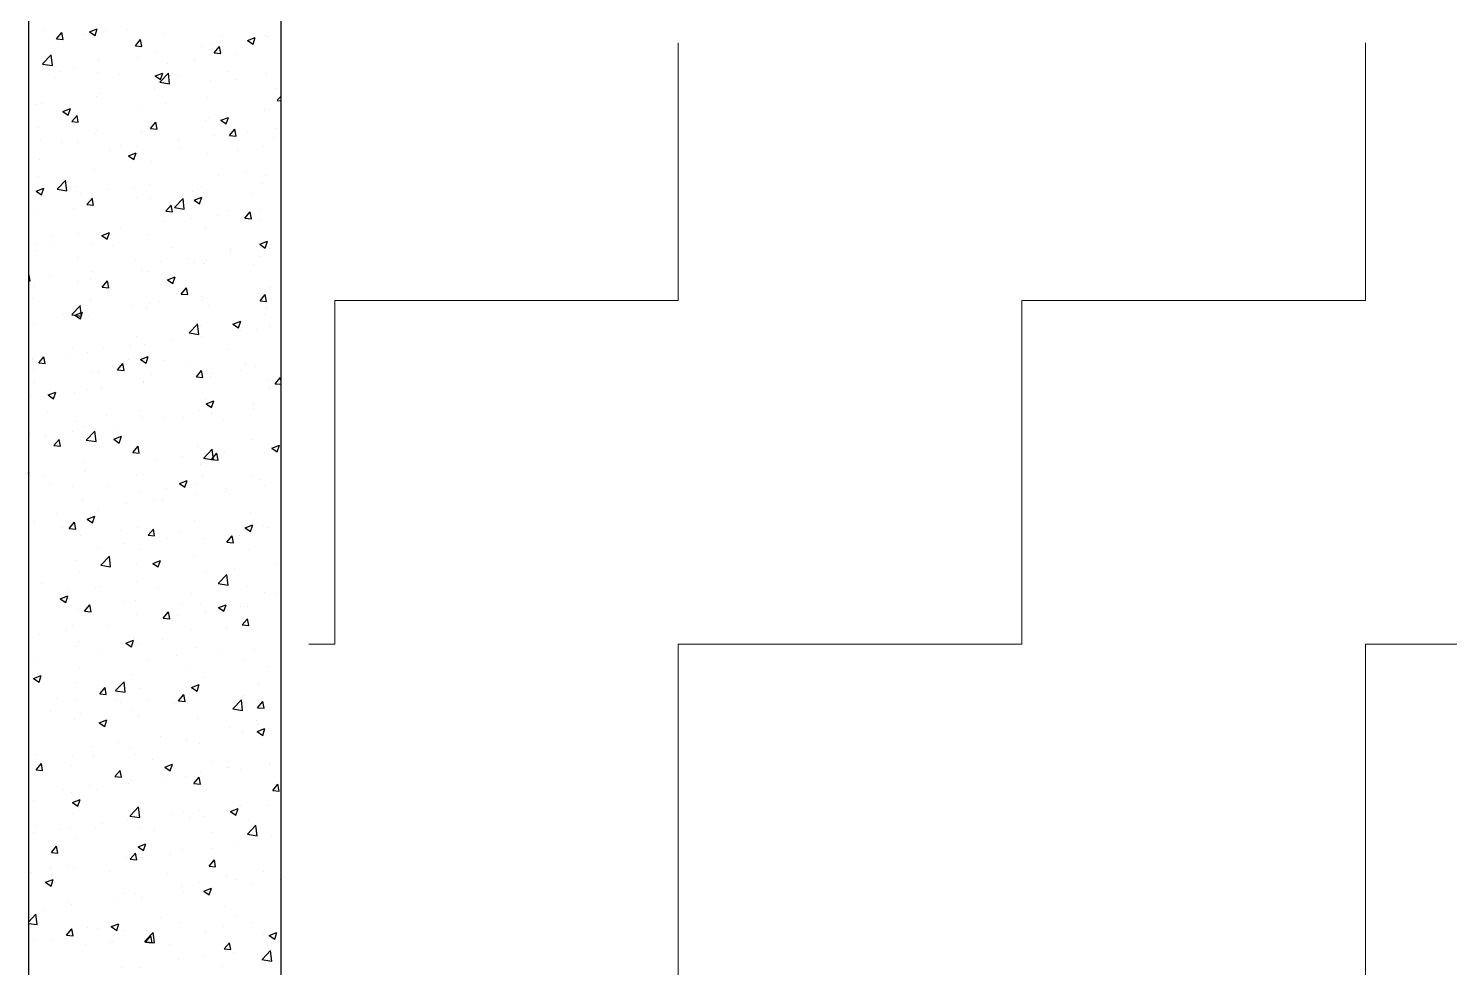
# Model space of a CAD drawing. Header units: millimetres. Extents: x 331487 to 517269, y 198509 to 399936.
# Drawn here: x 442904 to 444197, y 337343 to 338197 of the extents above; entities that cross this region are included whole.
import ezdxf

# ---------------------------------------------------------------- set-up
doc = ezdxf.new("R2010")
doc.units = ezdxf.units.MM
doc.header["$MEASUREMENT"] = 0
doc.layers.add('9th_Column', color=2, linetype='Continuous', lineweight=25)
doc.layers.add('9th_Hatch-4', color=252, linetype='Continuous', lineweight=5)
doc.layers.add('COLUMN', color=6, linetype='Continuous')

msp = doc.modelspace()

# ---------------------------------------------------------------- linework, layer by layer
at = {"layer": '9th_Column'}
for p, q in [((442904.3, 338438.5), (442904.3, 332578.5)), ((443134.3, 332808.5), (443134.3, 338208.5))]:
    msp.add_line(p, q, dxfattribs=at)
at = {"layer": '9th_Hatch-4', "linetype": 'Continuous'}
for p, q in [((443495.4, 337949.1), (443495.4, 338183.5)), ((444120.4, 337949.1), (444120.4, 338183.5)), ((443182.9, 337949.1), (443495.4, 337949.1)), ((443182.9, 337636.6), (443182.9, 337949.1)), ((443807.9, 337949.1), (444120.4, 337949.1)), ((443807.9, 337636.6), (443807.9, 337949.1)), ((443159.3, 337636.6), (443182.9, 337636.6)), ((443495.4, 337636.6), (443807.9, 337636.6)), ((443495.4, 337324.1), (443495.4, 337636.6)), ((444120.4, 337636.6), (444432.9, 337636.6)), ((444120.4, 337324.1), (444120.4, 337636.6))]:
    msp.add_line(p, q, dxfattribs=at)
at = {"layer": 'COLUMN', "color": 2, "linetype": 'Continuous'}
for p, q in [((442960, 338193.6), (442967, 338196.3)), ((442964.9, 338190.2), (442966.9, 338196.3)), ((442993.6, 338195.9), (442993.6, 338195.9)), ((442918.6, 338194.7), (442918.6, 338194.7)), ((442929.9, 338187), (442934.7, 338192.7)), ((442929.9, 338187), (442935.9, 338186.5)), ((442930.7, 338187.7), (442930.7, 338187.7)), ((442935.9, 338186.4), (442934.7, 338192.7)), ((442955.7, 338191), (442955.7, 338191)), ((442960, 338193.6), (442964.9, 338190.2)), ((442974, 338194.6), (442974, 338194.6)), ((443001.6, 338180.7), (443006.4, 338186.4)), ((443007.6, 338180.2), (443006.4, 338186.4)), ((443027.4, 338192.3), (443027.4, 338192.3)), ((443080.8, 338190.1), (443080.8, 338190.1)), ((443103.7, 338185.6), (443110.7, 338188.3)), ((443103.7, 338185.6), (443108.6, 338182.2)), ((443108.6, 338182.2), (443110.7, 338188.3)), ((443120.1, 338189.8), (443120.1, 338189.8)), ((443121.7, 338188.8), (443121.7, 338188.8)), ((443134.2, 338187.8), (443134.2, 338187.8)), ((442917.3, 338164.3), (442925.1, 338172.4)), ((442926.1, 338162.9), (442925, 338172.3)), ((443001.6, 338180.7), (443007.6, 338180.2)), ((443003.5, 338169.8), (443003.5, 338169.8)), ((443019.8, 338175.4), (443019.8, 338175.4)), ((443061.8, 338179.8), (443061.8, 338179.8)), ((443071.2, 338182.4), (443071.2, 338182.4)), ((443073.3, 338174.4), (443078.2, 338180.2)), ((443073.3, 338174.4), (443079.3, 338173.9)), ((443079.3, 338173.9), (443078.2, 338180.2)), ((443093.3, 338173.1), (443093.3, 338173.1)), ((442917.2, 338164.2), (442926.1, 338162.8)), ((442917.4, 338161.5), (442917.4, 338161.5)), ((442933.1, 338157.2), (442933.1, 338157.2)), ((442945.2, 338159.8), (442945.2, 338159.8)), ((442967.9, 338167.9), (442967.9, 338167.9)), ((443030.4, 338164.8), (443030.4, 338164.8)), ((443055.5, 338168.1), (443055.5, 338168.1)), ((443085.8, 338157.8), (443085.8, 338157.8)), ((442904.4, 338148.2), (442904.4, 338148.2)), ((442929.4, 338151.5), (442929.4, 338151.5)), ((442967.3, 338156.5), (442967.3, 338156.5)), ((442986.4, 338154.9), (442986.4, 338154.9)), ((443019.6, 338153.3), (443026.6, 338156)), ((443019.6, 338153.3), (443024.6, 338150)), ((443023.9, 338147.7), (443032.8, 338146.3)), ((443024, 338147.8), (443031.8, 338155.9)), ((443024.6, 338150), (443026.6, 338156)), ((443027.4, 338147.8), (443027.4, 338147.8)), ((443032.8, 338146.3), (443031.7, 338155.8)), ((443039.8, 338152.7), (443039.8, 338152.7)), ((443070, 338149.1), (443070, 338149.1)), ((443093.2, 338150.4), (443093.2, 338150.4)), ((443120.5, 338155.5), (443120.5, 338155.5)), ((442966.7, 338134.6), (442966.7, 338134.6)), ((442969.1, 338137.8), (442969.1, 338137.8)), ((443018.6, 338142.1), (443018.6, 338142.1)), ((443067, 338133.7), (443067, 338133.7)), ((443130.2, 338142), (443130.2, 338142)), ((443130.7, 338131.2), (443134.3, 338135)), ((443130.7, 338131.1), (443134.3, 338130.6)), ((442910.8, 338127.8), (442910.8, 338127.8)), ((442916.2, 338128.2), (442916.2, 338128.2)), ((442935.6, 338121.1), (442942.6, 338123.8)), ((442935.6, 338121.1), (442940.6, 338117.7)), ((442940.6, 338117.7), (442942.6, 338123.7)), ((443004.1, 338125.4), (443004.1, 338125.4)), ((443029.1, 338128.7), (443029.1, 338128.7)), ((443119.3, 338122.2), (443119.3, 338122.2)), ((443123.9, 338122.8), (443123.9, 338122.8)), ((442913.6, 338106.1), (442913.6, 338106.1)), ((442941, 338117.1), (442941, 338117.1)), ((442943.8, 338111.8), (442948.6, 338117.5)), ((442943.8, 338111.8), (442949.7, 338111.2)), ((442949.7, 338111.2), (442948.6, 338117.5)), ((443015.5, 338105.5), (443020.3, 338111.2)), ((443015.5, 338105.5), (443021.5, 338105)), ((443017.4, 338108.8), (443017.4, 338108.8)), ((443021.5, 338105), (443020.3, 338111.2)), ((443065.6, 338112.8), (443065.6, 338112.8)), ((443068.8, 338115.8), (443068.8, 338115.8)), ((443079.3, 338113.1), (443086.3, 338115.7)), ((443079.3, 338113.1), (443084.3, 338109.7)), ((443084.3, 338109.7), (443086.3, 338115.7)), ((443128.9, 338105.8), (443128.9, 338105.8)), ((442915, 338094.9), (442915, 338094.9)), ((442934.7, 338092.6), (442934.7, 338092.6)), ((442949, 338092.8), (442949, 338092.8)), ((442965.5, 338101.3), (442965.5, 338101.3)), ((442967, 338103.8), (442967, 338103.8)), ((443007.3, 338102.8), (443007.3, 338102.8)), ((443020.3, 338101.6), (443020.3, 338101.6)), ((443040.7, 338094.2), (443040.7, 338094.2)), ((443073.7, 338099.3), (443073.7, 338099.3)), ((443087.2, 338099.2), (443092, 338105)), ((443087.2, 338099.2), (443093.2, 338098.7)), ((443093.2, 338098.7), (443092, 338104.9)), ((443103.9, 338102.5), (443103.9, 338102.5)), ((443127.1, 338097), (443127.1, 338097)), ((442977.8, 338085.9), (442977.8, 338085.9)), ((442988, 338090.4), (442988, 338090.4)), ((442995.3, 338080.8), (443002.3, 338083.5)), ((442995.3, 338080.8), (443000.3, 338077.4)), ((443000.3, 338077.4), (443002.3, 338083.5)), ((443002.8, 338089.2), (443002.8, 338089.2)), ((443041.4, 338088.1), (443041.4, 338088.1)), ((443067.5, 338082.5), (443067.5, 338082.5)), ((443094.8, 338085.9), (443094.8, 338085.9)), ((443118, 338088.9), (443118, 338088.9)), ((442914.7, 338077.6), (442914.7, 338077.6)), ((442964.3, 338068), (442964.3, 338068)), ((443016.2, 338075.5), (443016.2, 338075.5)), ((443102.6, 338066.4), (443102.6, 338066.4)), ((442913.7, 338061.6), (442913.7, 338061.6)), ((442930.5, 338050.4), (442938.3, 338058.5)), ((442939.4, 338048.9), (442938.2, 338058.4)), ((443014.4, 338054.8), (443014.4, 338054.8)), ((443077.6, 338063.1), (443077.6, 338063.1)), ((443116.8, 338055.6), (443116.8, 338055.6)), ((443119.8, 338063.2), (443119.8, 338063.2)), ((442911.3, 338048.5), (442918.3, 338051.2)), ((442911.3, 338048.5), (442916.3, 338045.2)), ((442916.3, 338045.2), (442918.3, 338051.2)), ((442930.5, 338050.3), (442939.4, 338048.9)), ((442947.1, 338053), (442947.1, 338053)), ((442951.5, 338046.5), (442951.5, 338046.5)), ((442957.6, 338036.5), (442962.5, 338042.3)), ((442963.6, 338036), (442962.4, 338042.3)), ((442976.5, 338049.8), (442976.5, 338049.8)), ((443000.4, 338050.7), (443000.4, 338050.7)), ((443003.2, 338043.2), (443003.2, 338043.2)), ((443015, 338042.2), (443015, 338042.2)), ((443037.3, 338033.8), (443045.1, 338041.9)), ((443046.1, 338032.3), (443045, 338041.8)), ((443053.8, 338048.5), (443053.8, 338048.5)), ((443055, 338040.5), (443062, 338043.2)), ((443055, 338040.5), (443060, 338037.2)), ((443060, 338037.2), (443062, 338043.2)), ((443061.5, 338053.2), (443061.5, 338053.2)), ((443066.3, 338049.2), (443066.3, 338049.2)), ((443107.2, 338046.2), (443107.2, 338046.2)), ((442912.5, 338028.3), (442912.5, 338028.3)), ((442944.9, 338033.1), (442944.9, 338033.1)), ((442957.6, 338036.5), (442963.6, 338036)), ((442963, 338034.7), (442963, 338034.7)), ((443029.4, 338030.3), (443034.2, 338036)), ((443029.4, 338030.3), (443035.3, 338029.7)), ((443035.3, 338029.7), (443034.2, 338036)), ((443037.2, 338033.7), (443046.1, 338032.3)), ((443085.5, 338031.2), (443085.5, 338031.2)), ((443101.1, 338024), (443105.9, 338029.7)), ((443107.1, 338023.5), (443105.9, 338029.7)), ((443114.2, 338031.9), (443114.2, 338031.9)), ((442988.1, 338015.3), (442988.1, 338015.3)), ((443027.1, 338021.2), (443027.1, 338021.2)), ((443051.3, 338023.6), (443051.3, 338023.6)), ((443065.1, 338015.9), (443065.1, 338015.9)), ((443076.3, 338026.9), (443076.3, 338026.9)), ((443101.1, 338024), (443107.1, 338023.5)), ((443115.6, 338022.4), (443115.6, 338022.4)), ((442925.2, 338007), (442925.2, 338007)), ((442927.6, 338001.9), (442927.6, 338001.9)), ((442950.2, 338010.3), (442950.2, 338010.3)), ((442968.8, 338011.2), (442968.8, 338011.2)), ((442971, 338008.3), (442978, 338011)), ((442971, 338008.3), (442976, 338004.9)), ((442975.9, 338004.9), (442978, 338011)), ((443013.8, 338008.9), (443013.8, 338008.9)), ((443114.7, 338000.3), (443121.7, 338003)), ((443119.7, 337996.9), (443121.7, 338003)), ((442910.5, 338001.2), (442910.5, 338001.2)), ((442911.3, 337995), (442911.3, 337995)), ((442961.8, 338001.4), (442961.8, 338001.4)), ((442981, 337999.6), (442981, 337999.6)), ((443034.4, 337997.4), (443034.4, 337997.4)), ((443087.7, 337995.1), (443087.7, 337995.1)), ((443087.9, 337992.5), (443087.9, 337992.5)), ((443114.4, 337989.1), (443114.4, 337989.1)), ((443114.7, 338000.3), (443119.7, 337996.9)), ((443123.7, 337996.2), (443123.7, 337996.2)), ((442948.7, 337988.5), (442948.7, 337988.5)), ((442961.8, 337975.9), (442961.8, 337975.9)), ((443002.1, 337986.2), (443002.1, 337986.2)), ((443007, 337976.2), (443007, 337976.2)), ((443024.9, 337984.2), (443024.9, 337984.2)), ((443050, 337987.5), (443050, 337987.5)), ((443055.4, 337983.9), (443055.4, 337983.9)), ((443063.9, 337982.7), (443063.9, 337982.7)), ((443065.3, 337986.2), (443065.3, 337986.2)), ((443108.8, 337981.7), (443108.8, 337981.7)), ((442904.3, 337973), (442904.6, 337973.3)), ((442904.3, 337967.2), (442905.8, 337967.1)), ((442905.8, 337967.1), (442904.6, 337973.3)), ((442923.9, 337970.9), (442923.9, 337970.9)), ((442948.7, 337966.2), (442948.7, 337966.2)), ((442960.6, 337968.1), (442960.6, 337968.1)), ((442971.5, 337961.3), (442976.3, 337967.1)), ((442977.5, 337960.8), (442976.3, 337967.1)), ((443012.5, 337975.6), (443012.5, 337975.6)), ((443030.7, 337968), (443037.7, 337970.7)), ((443030.7, 337968), (443035.6, 337964.7)), ((443035.6, 337964.7), (443037.7, 337970.7)), ((442907.7, 337951.1), (442907.7, 337951.1)), ((442910.1, 337961.7), (442910.1, 337961.7)), ((442971.5, 337961.3), (442977.5, 337960.8)), ((443043.2, 337955), (443048.1, 337960.8)), ((443043.2, 337955), (443049.2, 337954.5)), ((443049.2, 337954.5), (443048.1, 337960.8)), ((443061.5, 337953), (443061.5, 337953)), ((443113.2, 337955.8), (443113.2, 337955.8)), ((443115, 337948.8), (443119.8, 337954.5)), ((443120.9, 337948.2), (443119.8, 337954.5)), ((443124.7, 337961.4), (443124.7, 337961.4)), ((442943.8, 337936.4), (442951.6, 337944.5)), ((442946.6, 337935.8), (442953.6, 337938.5)), ((442952.6, 337934.9), (442951.5, 337944.4)), ((442951.6, 337932.4), (442953.6, 337938.5)), ((442961.1, 337948.8), (442961.1, 337948.8)), ((442998.6, 337944.8), (442998.6, 337944.8)), ((443011.3, 337942.3), (443011.3, 337942.3)), ((443014.5, 337946.5), (443014.5, 337946.5)), ((443023.7, 337948.1), (443023.7, 337948.1)), ((443062.7, 337949.4), (443062.7, 337949.4)), ((443067.8, 337944.3), (443067.8, 337944.3)), ((443115, 337948.8), (443120.9, 337948.2)), ((443121.2, 337942), (443121.2, 337942)), ((442908.9, 337928.4), (442908.9, 337928.4)), ((442935.5, 337936.4), (442935.5, 337936.4)), ((442943.7, 337936.3), (442952.6, 337934.9)), ((442946.6, 337935.8), (442951.6, 337932.4)), ((442959.4, 337934.8), (442959.4, 337934.8)), ((443050.5, 337919.8), (443058.3, 337928)), ((443059.3, 337918.4), (443058.2, 337927.9)), ((443061.2, 337926.5), (443061.2, 337926.5)), ((443090.4, 337927.8), (443097.4, 337930.5)), ((443090.4, 337927.8), (443095.3, 337924.4)), ((443095.3, 337924.4), (443097.4, 337930.4)), ((443119.5, 337936.6), (443119.5, 337936.6)), ((443123.4, 337925.2), (443123.4, 337925.2)), ((443002.9, 337916.5), (443002.9, 337916.5)), ((443035.2, 337913.6), (443035.2, 337913.6)), ((443050.4, 337919.7), (443059.3, 337918.4)), ((443061.5, 337916.1), (443061.5, 337916.1)), ((443098.4, 337921.9), (443098.4, 337921.9)), ((443112, 337922.5), (443112, 337922.5)), ((442944.6, 337906.5), (442944.6, 337906.5)), ((442958.2, 337901.5), (442958.2, 337901.5)), ((442972.3, 337905.3), (442972.3, 337905.3)), ((442997.4, 337908.6), (442997.4, 337908.6)), ((443010.1, 337909), (443010.1, 337909)), ((443085.2, 337904.6), (443085.2, 337904.6)), ((442907.7, 337895.1), (442907.7, 337895.1)), ((442909.2, 337897), (442909.2, 337897)), ((442909.3, 337886.5), (442909.3, 337886.5)), ((442913.7, 337892.4), (442918.5, 337898.1)), ((442913.7, 337892.4), (442919.6, 337891.9)), ((442919.6, 337891.8), (442918.5, 337898.1)), ((442941.6, 337897.7), (442941.6, 337897.7)), ((442985.4, 337886.1), (442990.2, 337891.8)), ((442985.4, 337886.1), (442991.4, 337885.6)), ((442991.4, 337885.6), (442990.2, 337891.8)), ((442995, 337895.4), (442995, 337895.4)), ((443006.3, 337895.5), (443013.3, 337898.2)), ((443006.3, 337895.5), (443011.3, 337892.2)), ((443011.3, 337892.2), (443013.3, 337898.2)), ((443026.8, 337894.6), (443026.8, 337894.6)), ((443048.4, 337893.2), (443048.4, 337893.2)), ((443057.1, 337879.8), (443061.9, 337885.6)), ((443063.1, 337879.3), (443061.9, 337885.6)), ((443097.1, 337885.8), (443097.1, 337885.8)), ((443101.8, 337890.9), (443101.8, 337890.9)), ((443110.8, 337889.2), (443110.8, 337889.2)), ((442910.2, 337874.6), (442910.2, 337874.6)), ((442962.7, 337884.3), (442962.7, 337884.3)), ((442968.5, 337884.6), (442968.5, 337884.6)), ((443008.9, 337875.7), (443008.9, 337875.7)), ((443008.9, 337874.2), (443008.9, 337874.2)), ((443016.1, 337882), (443016.1, 337882)), ((443057.1, 337879.8), (443063.1, 337879.3)), ((443060.2, 337882.8), (443060.2, 337882.8)), ((443069.5, 337879.8), (443069.5, 337879.8)), ((443072.1, 337882.5), (443072.1, 337882.5)), ((443122.8, 337877.5), (443122.8, 337877.5)), ((443128.8, 337873.5), (443133.7, 337879.3)), ((443128.8, 337873.5), (443134.3, 337873.1)), ((443134.3, 337875.5), (443133.7, 337879.3)), ((442906.4, 337861.9), (442906.4, 337861.9)), ((442922.3, 337863.3), (442929.3, 337865.9)), ((442922.3, 337863.3), (442927.3, 337859.9)), ((442927.3, 337859.9), (442929.3, 337865.9)), ((442946, 337865.9), (442946, 337865.9)), ((442957, 337868.3), (442957, 337868.3)), ((442971.1, 337869.2), (442971.1, 337869.2)), ((443065, 337859.6), (443065, 337859.6)), ((443123.4, 337869.6), (443123.4, 337869.6)), ((442921.7, 337846.9), (442921.7, 337846.9)), ((443006.7, 337849.6), (443006.7, 337849.6)), ((443059, 337849.5), (443059, 337849.5)), ((443066, 337855.2), (443073, 337857.9)), ((443066, 337855.2), (443071, 337851.9)), ((443071, 337851.9), (443073, 337857.9)), ((443108.7, 337851.3), (443108.7, 337851.3)), ((443109.5, 337855.9), (443109.5, 337855.9)), ((442948.4, 337839.6), (442948.4, 337839.6)), ((442955.7, 337835), (442955.7, 337835)), ((442975.1, 337844.6), (442975.1, 337844.6)), ((442982.6, 337834.7), (442982.6, 337834.7)), ((443007.7, 337842.5), (443007.7, 337842.5)), ((443028.5, 337842.4), (443028.5, 337842.4)), ((443045.8, 337843), (443045.8, 337843)), ((443070.8, 337846.3), (443070.8, 337846.3)), ((443081.9, 337840.1), (443081.9, 337840.1)), ((442905.2, 337828.6), (442905.2, 337828.6)), ((442919.7, 337826.4), (442919.7, 337826.4)), ((442927.5, 337817.2), (442932.4, 337822.9)), ((442933.5, 337816.6), (442932.3, 337822.9)), ((442944.8, 337829.7), (442944.8, 337829.7)), ((442957, 337822.3), (442965.9, 337821)), ((442957.1, 337822.4), (442964.8, 337830.5)), ((442965.9, 337821), (442964.8, 337830.5)), ((442982, 337823), (442989, 337825.7)), ((442982, 337823), (442987, 337819.6)), ((442987, 337819.6), (442989, 337825.7)), ((443108.3, 337822.6), (443108.3, 337822.6)), ((442927.5, 337817.2), (442933.5, 337816.6)), ((442999.3, 337810.9), (443004.1, 337816.6)), ((442999.3, 337810.9), (443005.2, 337810.4)), ((443005.2, 337810.3), (443004.1, 337816.6)), ((443006.5, 337809.2), (443006.5, 337809.2)), ((443057.8, 337816.2), (443057.8, 337816.2)), ((443063.8, 337805.9), (443071.6, 337814)), ((443071, 337804.6), (443075.8, 337810.3)), ((443072.6, 337804.4), (443071.5, 337813.9)), ((443077, 337804.1), (443075.8, 337810.3)), ((443082.4, 337811.9), (443082.4, 337811.9)), ((443119.2, 337809.9), (443119.2, 337809.9)), ((443125.7, 337815), (443132.7, 337817.7)), ((443125.7, 337815), (443130.7, 337811.6)), ((443130.7, 337811.6), (443132.7, 337817.7)), ((442954.5, 337801.7), (442954.5, 337801.7)), ((442956.3, 337795.3), (442956.3, 337795.3)), ((443019.5, 337803.6), (443019.5, 337803.6)), ((443044.5, 337806.9), (443044.5, 337806.9)), ((443060.9, 337799.9), (443060.9, 337799.9)), ((443063.7, 337805.8), (443072.6, 337804.4)), ((443071, 337804.6), (443077, 337804.1)), ((442904.3, 337793.2), (442905, 337793.4)), ((442904.3, 337791.5), (442905, 337793.4)), ((442918.4, 337790.3), (442918.4, 337790.3)), ((442923.3, 337782.3), (442923.3, 337782.3)), ((442955.6, 337793.5), (442955.6, 337793.5)), ((443002.6, 337789.9), (443002.6, 337789.9)), ((443009, 337791.3), (443009, 337791.3)), ((443041.7, 337782.7), (443048.7, 337785.4)), ((443041.7, 337782.7), (443046.7, 337779.4)), ((443046.7, 337779.4), (443048.7, 337785.4)), ((443056.6, 337782.9), (443056.6, 337782.9)), ((443062.4, 337789), (443062.4, 337789)), ((443107.1, 337789.3), (443107.1, 337789.3)), ((443115.8, 337786.7), (443115.8, 337786.7)), ((442944.3, 337779.9), (442944.3, 337779.9)), ((442976.7, 337780.1), (442976.7, 337780.1)), ((443005.3, 337775.9), (443005.3, 337775.9)), ((443030.1, 337777.8), (443030.1, 337777.8)), ((443056.1, 337772.4), (443056.1, 337772.4)), ((443083.5, 337775.6), (443083.5, 337775.6)), ((443084.9, 337778), (443084.9, 337778)), ((443119.2, 337780.8), (443119.2, 337780.8)), ((442953.3, 337768.4), (442953.3, 337768.4)), ((442968.2, 337757.9), (442968.2, 337757.9)), ((442993.2, 337764.2), (442993.2, 337764.2)), ((443018.2, 337767.4), (443018.2, 337767.4)), ((443026.6, 337767.9), (443026.6, 337767.9)), ((442909.9, 337747.9), (442909.9, 337747.9)), ((442930, 337755.8), (442930, 337755.8)), ((442941.4, 337741.9), (442946.2, 337747.7)), ((442947.4, 337741.4), (442946.2, 337747.7)), ((442957.7, 337750.5), (442964.7, 337753.2)), ((442957.7, 337750.5), (442962.6, 337747.1)), ((442962.6, 337747.1), (442964.7, 337753.2)), ((443055.4, 337749.6), (443055.4, 337749.6)), ((443101.4, 337742.5), (443108.4, 337745.2)), ((443105.9, 337756), (443105.9, 337756)), ((443106.4, 337739.1), (443108.4, 337745.2)), ((443118, 337744.6), (443118, 337744.6)), ((442935.7, 337742.7), (442935.7, 337742.7)), ((442941.4, 337741.9), (442947.4, 337741.4)), ((442952.1, 337735.1), (442952.1, 337735.1)), ((442989.1, 337740.4), (442989.1, 337740.4)), ((443004, 337742.6), (443004, 337742.6)), ((443013.1, 337735.7), (443018, 337741.4)), ((443013.1, 337735.7), (443019.1, 337735.1)), ((443019.1, 337735.1), (443018, 337741.4)), ((443029.8, 337733), (443029.8, 337733)), ((443042.5, 337738.2), (443042.5, 337738.2)), ((443064.7, 337732.9), (443064.7, 337732.9)), ((443084.9, 337729.4), (443089.7, 337735.1)), ((443090.8, 337728.9), (443089.7, 337735.1)), ((443092.9, 337741.3), (443092.9, 337741.3)), ((443095.9, 337735.9), (443095.9, 337735.9)), ((443101.4, 337742.5), (443106.4, 337739.1)), ((443123.1, 337743), (443123.1, 337743)), ((442966.9, 337724.7), (442966.9, 337724.7)), ((442991.9, 337728), (442991.9, 337728)), ((443006.4, 337722.9), (443006.4, 337722.9)), ((443084.9, 337729.4), (443090.8, 337728.9)), ((443104.7, 337722.7), (443104.7, 337722.7)), ((442948.1, 337712.9), (442948.1, 337712.9)), ((442970.2, 337708.4), (442979.1, 337707)), ((442970.3, 337708.5), (442978.1, 337716.6)), ((442979.1, 337707), (442978, 337716.5)), ((443002.8, 337709.3), (443002.8, 337709.3)), ((443017.4, 337710.2), (443024.4, 337712.9)), ((443017.4, 337710.2), (443022.3, 337706.9)), ((443022.3, 337706.9), (443024.4, 337712.9)), ((443054.2, 337716.3), (443054.2, 337716.3)), ((443091.7, 337705.2), (443091.7, 337705.2)), ((443129.5, 337710.2), (443129.5, 337710.2)), ((442916.3, 337691.6), (442916.3, 337691.6)), ((442950.9, 337701.8), (442950.9, 337701.8)), ((443003.5, 337693.6), (443003.5, 337693.6)), ((443066.6, 337701.9), (443066.6, 337701.9)), ((443077, 337691.9), (443084.8, 337700)), ((443077, 337691.8), (443085.9, 337690.4)), ((443085.9, 337690.4), (443084.7, 337699.9)), ((442933.3, 337678), (442940.3, 337680.7)), ((442938.3, 337674.6), (442940.3, 337680.7)), ((442940.6, 337685.3), (442940.6, 337685.3)), ((442965.6, 337688.6), (442965.6, 337688.6)), ((442969.6, 337689.3), (442969.6, 337689.3)), ((443023, 337687.1), (443023, 337687.1)), ((443052.9, 337683.1), (443052.9, 337683.1)), ((443076.4, 337684.8), (443076.4, 337684.8)), ((443103.5, 337689.5), (443103.5, 337689.5)), ((443118.9, 337683.3), (443118.9, 337683.3)), ((443129.8, 337682.6), (443129.8, 337682.6)), ((442933.3, 337678), (442938.3, 337674.6)), ((442937.3, 337678.1), (442937.3, 337678.1)), ((442949.7, 337668.5), (442949.7, 337668.5)), ((442955.3, 337666.7), (442960.1, 337672.5)), ((442955.3, 337666.7), (442961.3, 337666.2)), ((442961.3, 337666.2), (442960.1, 337672.5)), ((442990.7, 337675.9), (442990.7, 337675.9)), ((443001.6, 337676), (443001.6, 337676)), ((443027, 337660.4), (443031.8, 337666.2)), ((443033, 337659.9), (443031.8, 337666.2)), ((443044.1, 337673.6), (443044.1, 337673.6)), ((443060.6, 337673.3), (443060.6, 337673.3)), ((443065.3, 337665.7), (443065.3, 337665.7)), ((443077.1, 337670), (443084.1, 337672.6)), ((443077.1, 337670), (443082, 337666.6)), ((443082, 337666.6), (443084.1, 337672.6)), ((443097.5, 337671.4), (443097.5, 337671.4)), ((443103.2, 337670.7), (443103.2, 337670.7)), ((442944, 337653.3), (442944, 337653.3)), ((442977.2, 337654.1), (442977.2, 337654.1)), ((443002.3, 337663.3), (443002.3, 337663.3)), ((443027, 337660.4), (443033, 337659.9)), ((443040.3, 337662.4), (443040.3, 337662.4)), ((443098.7, 337654.2), (443103.6, 337659.9)), ((443098.7, 337654.2), (443104.7, 337653.6)), ((443102.2, 337656.2), (443102.2, 337656.2)), ((443104.7, 337653.6), (443103.6, 337659.9)), ((442914.2, 337645.8), (442914.2, 337645.8)), ((442939.3, 337649.1), (442939.3, 337649.1)), ((442993, 337637.7), (443000, 337640.4)), ((442998, 337634.3), (443000, 337640.4)), ((443000.4, 337642.7), (443000.4, 337642.7)), ((443026.3, 337641.3), (443026.3, 337641.3)), ((443051.7, 337649.8), (443051.7, 337649.8)), ((443084.6, 337651.3), (443084.6, 337651.3)), ((442948.4, 337635.2), (442948.4, 337635.2)), ((442949.7, 337638.5), (442949.7, 337638.5)), ((442967.9, 337631.3), (442967.9, 337631.3)), ((442993, 337637.7), (442998, 337634.3)), ((443003.1, 337636.2), (443003.1, 337636.2)), ((443056.5, 337634), (443056.5, 337634)), ((443076.9, 337631.3), (443076.9, 337631.3)), ((443109.9, 337631.7), (443109.9, 337631.7)), ((442909.6, 337621.3), (442909.6, 337621.3)), ((442950.8, 337614.7), (442950.8, 337614.7)), ((443014, 337623), (443014, 337623)), ((443039, 337626.3), (443039, 337626.3)), ((443050.5, 337616.5), (443050.5, 337616.5)), ((443101, 337622.9), (443101, 337622.9)), ((443122.8, 337616.3), (443122.8, 337616.3)), ((442909, 337605.4), (442916, 337608.1)), ((442909, 337605.4), (442914, 337602.1)), ((442913, 337609.7), (442913, 337609.7)), ((442914, 337602.1), (442916, 337608.1)), ((442947.2, 337601.9), (442947.2, 337601.9)), ((442983.6, 337594.5), (442991.4, 337602.6)), ((442992.4, 337593), (442991.3, 337602.5)), ((442999.2, 337609.4), (442999.2, 337609.4)), ((443064.4, 337606.3), (443064.4, 337606.3)), ((442969.2, 337591.5), (442974, 337597.2)), ((442969.2, 337591.5), (442975.1, 337591)), ((442975.1, 337591), (442974, 337597.2)), ((442983.5, 337594.4), (442992.4, 337593)), ((443006.1, 337596.3), (443006.1, 337596.3)), ((443040.9, 337585.2), (443045.7, 337591)), ((443046.9, 337584.7), (443045.7, 337591)), ((443050.6, 337591.8), (443050.6, 337591.8)), ((443052.7, 337597.4), (443059.7, 337600.1)), ((443052.7, 337597.4), (443057.7, 337594.1)), ((443057.7, 337594.1), (443059.7, 337600.1)), ((443099.8, 337589.6), (443099.8, 337589.6)), ((443113.8, 337600.1), (443113.8, 337600.1)), ((442924.5, 337575.2), (442924.5, 337575.2)), ((442930.3, 337587.4), (442930.3, 337587.4)), ((442947.8, 337586.3), (442947.8, 337586.3)), ((442983.6, 337585.1), (442983.6, 337585.1)), ((442987.7, 337583.5), (442987.7, 337583.5)), ((442998, 337576.1), (442998, 337576.1)), ((443012.7, 337586.8), (443012.7, 337586.8)), ((443037, 337582.9), (443037, 337582.9)), ((443040.9, 337585.2), (443046.9, 337584.7)), ((443049.3, 337583.2), (443049.3, 337583.2)), ((443090.2, 337577.9), (443099.1, 337576.5)), ((443090.3, 337577.9), (443098.1, 337586.1)), ((443090.4, 337580.6), (443090.4, 337580.6)), ((443099.1, 337576.5), (443098, 337586)), ((443112.6, 337578.9), (443117.4, 337584.7)), ((443112.6, 337578.9), (443118.6, 337578.4)), ((443118.6, 337578.4), (443117.4, 337584.7)), ((442946, 337568.6), (442946, 337568.6)), ((442951.3, 337574), (442951.3, 337574)), ((442968.7, 337565.2), (442975.7, 337567.9)), ((442968.7, 337565.2), (442973.7, 337561.8)), ((442973.7, 337561.8), (442975.7, 337567.9)), ((443004.7, 337571.7), (443004.7, 337571.7)), ((443058.1, 337569.5), (443058.1, 337569.5)), ((443111.5, 337567.2), (443111.5, 337567.2)), ((443112.5, 337564), (443112.5, 337564)), ((443024.3, 337552.4), (443024.3, 337552.4)), ((443048.1, 337549.9), (443048.1, 337549.9)), ((443087.5, 337560.7), (443087.5, 337560.7)), ((443098.6, 337556.3), (443098.6, 337556.3)), ((443112.4, 337557.2), (443119.4, 337559.9)), ((443112.4, 337557.2), (443117.4, 337553.8)), ((443117.4, 337553.8), (443119.4, 337559.9)), ((443118.6, 337556.7), (443118.6, 337556.7)), ((442910.4, 337536.6), (442910.4, 337536.6)), ((442961.4, 337544.1), (442961.4, 337544.1)), ((442986.4, 337547.4), (442986.4, 337547.4)), ((442996.7, 337542.9), (442996.7, 337542.9)), ((443002, 337536.6), (443002, 337536.6)), ((443060.3, 337546.7), (443060.3, 337546.7)), ((442911.3, 337522.6), (442916.1, 337528.3)), ((442917.3, 337522), (442916.1, 337528.3)), ((442943.7, 337526.6), (442943.7, 337526.6)), ((442944.8, 337535.4), (442944.8, 337535.4)), ((442963.8, 337534.3), (442963.8, 337534.3)), ((443017.1, 337532.1), (443017.1, 337532.1)), ((443028.4, 337524.9), (443035.4, 337527.6)), ((443028.4, 337524.9), (443033.4, 337521.6)), ((443033.4, 337521.6), (443035.4, 337527.6)), ((443070.5, 337529.8), (443070.5, 337529.8)), ((443084.3, 337524.7), (443084.3, 337524.7)), ((443086.2, 337524.6), (443086.2, 337524.6)), ((443123.9, 337527.5), (443123.9, 337527.5)), ((443124.1, 337529.5), (443124.1, 337529.5)), ((442911.3, 337522.6), (442917.3, 337522)), ((442983, 337516.3), (442987.9, 337522)), ((442983, 337516.3), (442989, 337515.8)), ((442989, 337515.7), (442987.8, 337522)), ((442998, 337512.9), (442998, 337512.9)), ((443026, 337514.7), (443026, 337514.7)), ((443046.9, 337516.6), (443046.9, 337516.6)), ((443054.8, 337510), (443059.6, 337515.7)), ((443060.7, 337509.5), (443059.6, 337515.7)), ((443061.1, 337521.3), (443061.1, 337521.3)), ((443097.4, 337523), (443097.4, 337523)), ((442935.1, 337504.7), (442935.1, 337504.7)), ((442943.6, 337502.1), (442943.6, 337502.1)), ((442960.1, 337508), (442960.1, 337508)), ((442967.6, 337504.7), (442967.6, 337504.7)), ((442995.5, 337509.6), (442995.5, 337509.6)), ((443054.8, 337510), (443060.7, 337509.5)), ((443126.5, 337503.7), (443131.3, 337509.5)), ((443126.5, 337503.7), (443132.5, 337503.2)), ((443132.5, 337503.2), (443131.3, 337509.5)), ((442909.3, 337494.7), (442909.3, 337494.7)), ((442944.4, 337492.7), (442951.4, 337495.4)), ((442944.4, 337492.7), (442949.3, 337489.3)), ((442949.3, 337489.3), (442951.4, 337495.4)), ((442996.8, 337480.5), (443004.6, 337488.7)), ((443005.6, 337479.1), (443004.5, 337488.6)), ((443059.9, 337485.1), (443059.9, 337485.1)), ((443088.1, 337484.7), (443095.1, 337487.4)), ((443093.1, 337481.3), (443095.1, 337487.4)), ((443096.2, 337489.7), (443096.2, 337489.7)), ((443097.7, 337490.1), (443097.7, 337490.1)), ((443122.5, 337489.7), (443122.5, 337489.7)), ((442912, 337472), (442912, 337472)), ((442944.3, 337483.2), (442944.3, 337483.2)), ((442971.7, 337473.5), (442971.7, 337473.5)), ((442994.3, 337476.3), (442994.3, 337476.3)), ((442996.7, 337480.4), (443005.6, 337479.1)), ((442997.7, 337481), (442997.7, 337481)), ((443034.8, 337481.8), (443034.8, 337481.8)), ((443045.7, 337483.3), (443045.7, 337483.3)), ((443051, 337478.7), (443051, 337478.7)), ((443064.2, 337479.7), (443064.2, 337479.7)), ((443088.1, 337484.7), (443093.1, 337481.3)), ((443103.6, 337464), (443111.3, 337472.1)), ((443104.4, 337476.4), (443104.4, 337476.4)), ((443112.4, 337462.5), (443111.3, 337472)), ((442908.8, 337465.2), (442908.8, 337465.2)), ((442933.8, 337468.5), (442933.8, 337468.5)), ((442942.4, 337468.8), (442942.4, 337468.8)), ((442947.5, 337459.7), (442947.5, 337459.7)), ((442965.4, 337469.8), (442965.4, 337469.8)), ((443005.8, 337469.7), (443005.8, 337469.7)), ((443018.7, 337467.5), (443018.7, 337467.5)), ((443072.1, 337465.3), (443072.1, 337465.3)), ((443103.5, 337463.9), (443112.4, 337462.5)), ((443125.5, 337463), (443125.5, 337463)), ((442925.2, 337447.3), (442930, 337453.1)), ((442925.2, 337447.3), (442931.2, 337446.8)), ((442931.2, 337446.8), (442930, 337453.1)), ((442996.9, 337441.1), (443001.7, 337446.8)), ((443002.9, 337440.5), (443001.7, 337446.8)), ((443004.1, 337452.4), (443011.1, 337455.1)), ((443004.1, 337452.4), (443009, 337449.1)), ((443009, 337449.1), (443011.1, 337455.1)), ((443044.4, 337450), (443044.4, 337450)), ((443071.4, 337450.7), (443071.4, 337450.7)), ((443094.9, 337456.4), (443094.9, 337456.4)), ((442941.2, 337435.5), (442941.2, 337435.5)), ((442945.4, 337434.1), (442945.4, 337434.1)), ((442993.1, 337443), (442993.1, 337443)), ((442996.9, 337441.1), (443002.9, 337440.5)), ((443008.5, 337442.4), (443008.5, 337442.4)), ((443033.6, 337445.7), (443033.6, 337445.7)), ((443068.6, 337434.8), (443073.5, 337440.5)), ((443068.6, 337434.8), (443074.6, 337434.3)), ((443074.6, 337434.3), (443073.5, 337440.5)), ((442907.5, 337429.1), (442907.5, 337429.1)), ((442920, 337420.2), (442927, 337422.8)), ((442920, 337420.2), (442925, 337416.8)), ((442924.4, 337432.4), (442924.4, 337432.4)), ((442925, 337416.8), (442927, 337422.8)), ((442977.8, 337430.1), (442977.8, 337430.1)), ((443031.1, 337427.9), (443031.1, 337427.9)), ((443084.5, 337425.6), (443084.5, 337425.6)), ((443093.7, 337423.1), (443093.7, 337423.1)), ((443118.3, 337430), (443118.3, 337430)), ((443133.3, 337422.8), (443133.3, 337422.8)), ((442991.9, 337409.7), (442991.9, 337409.7)), ((443001.7, 337410), (443001.7, 337410)), ((443043.2, 337416.7), (443043.2, 337416.7)), ((443045.1, 337411.2), (443045.1, 337411.2)), ((443060, 337420), (443060, 337420)), ((443063.8, 337412.1), (443070.8, 337414.8)), ((443063.8, 337412.1), (443068.7, 337408.8)), ((443068.7, 337408.8), (443070.7, 337414.8)), ((443108.3, 337419.5), (443108.3, 337419.5)), ((442919.1, 337394.6), (442919.1, 337394.6)), ((442939.9, 337402.2), (442939.9, 337402.2)), ((442943.4, 337400), (442943.4, 337400)), ((442982.2, 337402.9), (442982.2, 337402.9)), ((443007.3, 337406.2), (443007.3, 337406.2)), ((443084, 337398.1), (443084, 337398.1)), ((442904.3, 337384.1), (442911.2, 337391.2)), ((442904.3, 337382.9), (442912.2, 337381.7)), ((442904.9, 337381.3), (442904.9, 337381.3)), ((442912.2, 337381.7), (442911.1, 337391.2)), ((442979.7, 337379.9), (442986.7, 337382.6)), ((442984.7, 337376.5), (442986.7, 337382.6)), ((443025.7, 337388.1), (443025.7, 337388.1)), ((443042, 337383.5), (443042, 337383.5)), ((443092.5, 337389.9), (443092.5, 337389.9)), ((443107, 337383.4), (443107, 337383.4)), ((442938.7, 337368.9), (442938.7, 337368.9)), ((442939.1, 337372.1), (442943.9, 337377.9)), ((442939.1, 337372.1), (442945, 337371.6)), ((442945, 337371.6), (442943.9, 337377.9)), ((442958.3, 337379), (442958.3, 337379)), ((442967.3, 337378), (442967.3, 337378)), ((442979.7, 337379.9), (442984.7, 337376.5)), ((442990.7, 337376.4), (442990.7, 337376.4)), ((443010.1, 337366.6), (443017.9, 337374.7)), ((443010.8, 337365.8), (443015.6, 337371.6)), ((443011.7, 337376.8), (443011.7, 337376.8)), ((443016.8, 337365.3), (443015.6, 337371.6)), ((443018.9, 337365.1), (443017.8, 337374.6)), ((443018.8, 337371.8), (443018.8, 337371.8)), ((443065.1, 337374.5), (443065.1, 337374.5)), ((443082, 337380.1), (443082, 337380.1)), ((443118.4, 337372.3), (443118.4, 337372.3)), ((443123.4, 337371.9), (443130.4, 337374.6)), ((443123.4, 337371.9), (443128.4, 337368.5)), ((443128.4, 337368.5), (443130.4, 337374.6)), ((442909, 337368), (442909, 337368)), ((442926, 337367.8), (442926, 337367.8)), ((442955.9, 337363.5), (442955.9, 337363.5)), ((442979.4, 337365.6), (442979.4, 337365.6)), ((442980.9, 337366.8), (442980.9, 337366.8)), ((443010, 337366.5), (443018.9, 337365.1)), ((443010.8, 337365.8), (443016.8, 337365.3)), ((443032.8, 337363.3), (443032.8, 337363.3)), ((443082.5, 337359.6), (443087.3, 337365.3)), ((443082.5, 337359.6), (443088.5, 337359)), ((443086.1, 337361.1), (443086.1, 337361.1)), ((443088.5, 337359), (443087.3, 337365.3)), ((443091.3, 337356.6), (443091.3, 337356.6)), ((443116.8, 337350), (443124.6, 337358.1)), ((443122.2, 337363.1), (443122.2, 337363.1)), ((443125.6, 337348.6), (443124.5, 337358)), ((442989.4, 337343.1), (442989.4, 337343.1)), ((443005.5, 337343.1), (443005.5, 337343.1)), ((443040.8, 337350.2), (443040.8, 337350.2)), ((443063.9, 337353.1), (443063.9, 337353.1)), ((443080.7, 337343.9), (443080.7, 337343.9)), ((443116.7, 337349.9), (443125.6, 337348.6)), ((443118.6, 337348.9), (443118.6, 337348.9))]:
    msp.add_line(p, q, dxfattribs=at)

doc.saveas('drawing.dxf')
